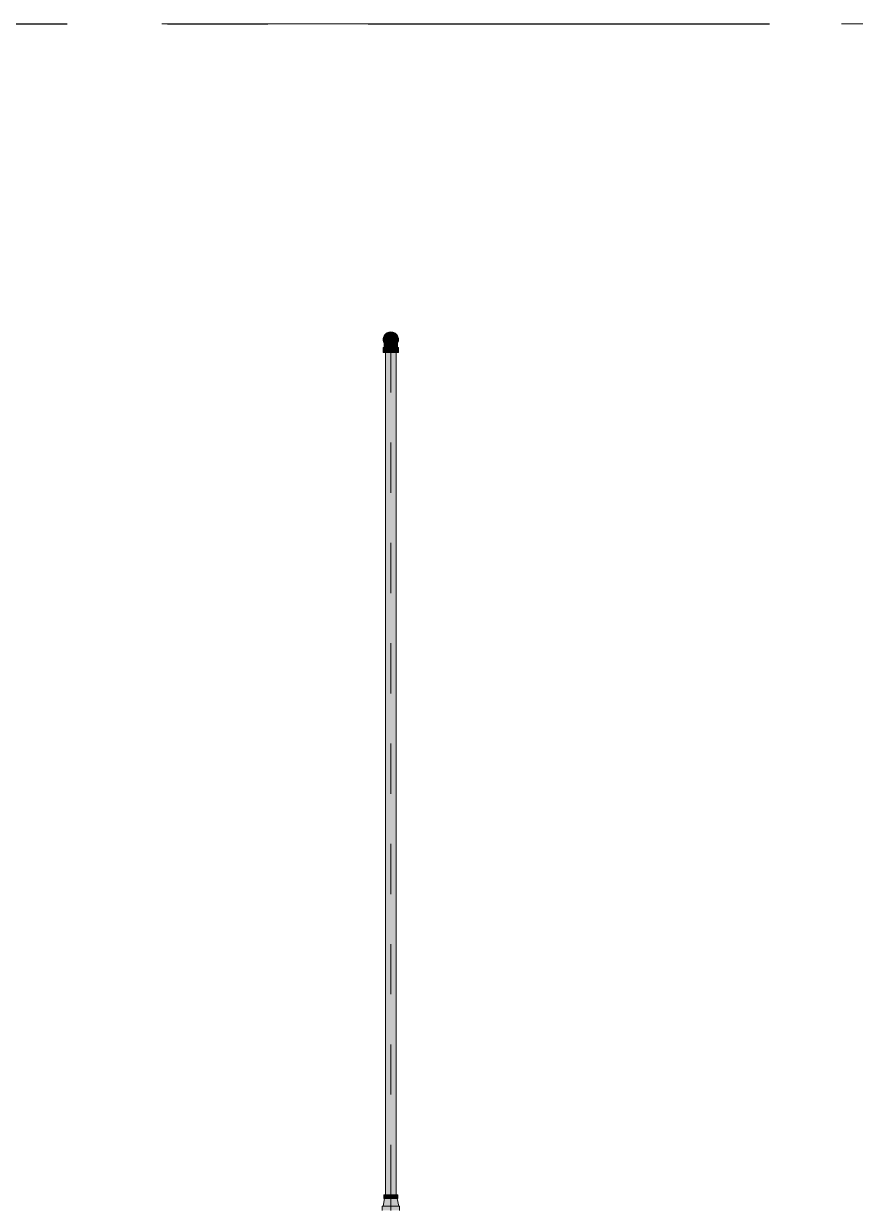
# Model space of a CAD drawing. Header units: millimetres. Extents: x -4000 to 187956, y -58990 to 162485.
# Drawn here: x 18088 to 20720, y 136700 to 140450 of the extents above; entities that cross this region are included whole.
import ezdxf

# ---------------------------------------------------------------- set-up
doc = ezdxf.new("R2010")
doc.units = ezdxf.units.MM
for name, pattern in [('Dash 1_16_', [317.5, 158.75, -158.75]), ('Grid Line', [2222.5, 1270, -317.5, 317.5, -317.5]), ('Grid Line 12_5mm', [2150, 1250, -300, 300, -300])]:
    doc.linetypes.add(name, pattern=pattern)
for name, color, linetype, lineweight in [('F-SPRN', 3, 'Continuous', 9), ('P-PIPE', 3, 'Continuous', 9), ('P-PIPE-CNTR', 3, 'Continuous', 9), ('S-GRID', 1, 'Continuous', 30)]:
    doc.layers.add(name, color=color, linetype=linetype, lineweight=lineweight)

# ---------------------------------------------------------------- blocks, each defined once
blk = doc.blocks.new('CMF2_NHAXUONG_A_rvt-1-FFS - TANG 1')
at = {"layer": 'S-GRID', "linetype": 'Grid Line 12_5mm', "lineweight": 9}
blk.add_line((-824.3, 140450), (183641.1, 140450), dxfattribs=at)
blk = doc.blocks.new('Sprinkler_Up - DN20-V73-FFS - TANG 1')
at = {"layer": 'F-SPRN', "transparency": 33554534}
for points in [[(13, 0), (22.2, 0), (18, 13.1), (6.9, 21.2), (-6.9, 21.2), (-18, 13.1), (-22.2, 0), (-3.9, 0.7), (-1.7, 2.9), (-1.2, 3.5), (-0.6, 4), (0.6, 4), (1.2, 3.5), (1.7, 2.9), (4.6, 0)], [(6.9, -21.2), (18, -13.1), (22.2, 0), (3.9, -0.7), (1.7, -2.9), (1.2, -3.5), (0.6, -4), (-0.6, -4), (-1.2, -3.5), (-1.7, -2.9), (-4.6, 0), (-22.2, 0), (-18, -13.1), (-6.9, -21.2), (3.4, -21.2)], [(0, -16.7), (4.3, -16.1), (11.8, -11.8), (16.1, -4.3), (16.1, 4.3), (11.8, 11.8), (8.3, 14.4), (0, 16.7), (-4.3, 16.1), (-11.8, 11.8), (-16.1, 4.3), (-16.1, -4.3), (-11.8, -11.8), (-8.3, -14.4)], [(0, -15.6), (7.8, -13.5), (13.5, -7.8), (15.1, -4), (15.1, 4), (13, 8.3), (7.8, 13.5), (0, 15.6), (-7.8, 13.5), (-11, 11), (-15.1, 4), (-15.1, -4), (-11, -11), (-7.8, -13.5)], [(-10.9, -5.5), (-10.9, 5.4), (-14.5, 5.4), (-14.5, -5.5)], [(-7.7, -5.5), (-7.7, 5.4), (-10.9, 5.4), (-10.9, -5.5)], [(0, -5.5), (0, 5.4), (-7.7, 5.4), (-7.7, -5.5)], [(0, 0), (5.7, 0), (2.9, 4.9), (-2.9, 4.9), (-5.7, 0)], [(2.9, -4.9), (5.7, 0), (-5.7, 0), (-2.9, -4.9)], [(0, 0), (4.6, 0), (0, 4.6), (-4.6, 0)], [(0, -4.6), (4.6, 0), (-4.6, 0)], [(0, -2.6), (1.3, 0), (-1.8, 0)], [(-1.3, 0), (1.8, 0), (0, 2.6)], [(7.7, -5.5), (7.7, 5.4), (0, 5.4), (0, -5.5)], [(10.9, -5.5), (10.9, 5.4), (7.7, 5.4), (7.7, -5.5)], [(10.9, -5.5), (14.5, -5.5), (14.5, 5.4), (10.9, 5.4)]]:
    blk.add_hatch(color=1, dxfattribs=at).paths.add_polyline_path(points)
at = {"layer": 'F-SPRN', "color": 1}
for p, q in [((-11.5, 5.4), (-14.5, 5.4)), ((-14.5, 5.4), (-11.3, 5.4)), ((-14.5, 5.4), (-14.5, 3.7)), ((-14.5, 3.3), (-14.5, 0)), ((-11.5, 5.4), (-11.5, 4)), ((-10.9, 1.9), (-10.9, 3.6)), ((-10.8, 5.4), (-8, 5.4)), ((-8.1, 5.4), (-10.8, 5.4)), ((-8.1, 5.4), (-8.1, 2.8)), ((-8.1, 2.5), (-8.1, 0.7)), ((-7.7, 4.8), (-7.7, 2.7)), ((-7.7, 4.8), (-7.7, 2.7)), ((-7.7, 2.1), (-7.7, 0.5)), ((-7.7, 2.1), (-7.7, 0.5)), ((-6.7, 5.4), (-4.7, 5.4)), ((-5.8, 3.8), (-5.8, 2.2)), ((-2.1, 0), (-2.1, 0)), ((-2.1, 0), (-2.1, -0.1)), ((0, 2.1), (-0.1, 2.1)), ((2.1, 0), (2.1, 0.1)), ((2.1, 0), (2.1, 0)), ((4.7, 5.4), (6.5, 5.4)), ((7.7, 5.4), (10.8, 5.4)), ((7.7, 5.2), (7.7, 2.7)), ((7.7, 5.2), (7.7, 2.7)), ((7.7, 2.3), (7.7, 0.5)), ((7.7, 2.3), (7.7, 0.5)), ((10.8, 5.4), (8.1, 5.4)), ((8.1, 5.4), (8.1, 2.8)), ((8.1, 2.5), (8.1, 0.4)), ((10.9, 5.4), (13, 5.4)), ((10.9, 3.6), (10.9, 0.2)), ((13, 5.4), (11.5, 5.4)), ((11.5, 5.4), (11.5, 4)), ((11.5, 3), (11.5, 0.2)), ((13.2, 5.4), (14.5, 5.4)), ((14.5, 5.4), (13.2, 5.4)), ((14.5, 5.4), (14.5, -5.5)), ((-14.5, -1.3), (-14.5, -3.7)), ((-11.1, -5.5), (-14.5, -5.5)), ((-14.5, -5.5), (-11.5, -5.5)), ((-10.9, -2.6), (-10.9, -1.3)), ((-10.8, -5.5), (-8.1, -5.5)), ((-7.8, -5.5), (-10.8, -5.5)), ((-8.1, -4.2), (-8.1, -5.5)), ((-7.7, -2.7), (-7.7, -4)), ((-7.7, -2.7), (-7.7, -4)), ((-7, -5.5), (-5.8, -5.5)), ((-4.8, -5.5), (-7, -5.5)), ((-5.8, -2.3), (-5.8, -3.8)), ((0, -2.1), (0.1, -2.1)), ((7, -5.5), (4.8, -5.5)), ((5.8, -2.2), (5.8, -3.8)), ((5.8, -5.5), (7, -5.5)), ((7.7, -0.5), (7.7, -2.3)), ((7.7, -0.5), (7.7, -2.3)), ((7.7, -2.7), (7.7, -5.4)), ((7.7, -2.7), (7.7, -5.4)), ((10.8, -5.5), (7.7, -5.5)), ((8.1, -0.4), (8.1, -2.5)), ((8.1, -2.8), (8.1, -5.5)), ((8.1, -5.5), (10.8, -5.5)), ((10.9, -0.2), (10.9, -3.6)), ((13, -5.5), (10.9, -5.5)), ((11.5, -0.2), (11.5, -3)), ((11.5, -4), (11.5, -5.5)), ((11.5, -5.5), (13, -5.5)), ((13.3, -5.5), (14.5, -5.5)), ((14.5, -5.5), (13.3, -5.5))]:
    blk.add_line(p, q, dxfattribs=at)
at = {"layer": 'F-SPRN', "color": 1, "flags": 128}
for points in [[(-0.6, 2), (-0.7, 2), (-0.8, 1.9), (-0.9, 1.9), (-0.9, 1.9), (-1, 1.8), (-1.1, 1.8), (-1.2, 1.7), (-1.2, 1.7), (-1.3, 1.6), (-1.4, 1.6), (-1.4, 1.5), (-1.5, 1.5), (-1.5, 1.4), (-1.6, 1.3), (-1.6, 1.3), (-1.7, 1.2), (-1.7, 1.1), (-1.8, 1.1), (-1.8, 1), (-1.9, 0.9), (-1.9, 0.8), (-1.9, 0.8), (-2, 0.7), (-2, 0.6), (-2, 0.5), (-2, 0.5), (-2, 0.4), (-2.1, 0.3), (-2.1, 0.2), (-2.1, 0.1), (-2.1, 0)], [(-0.5, 2), (-0.6, 2), (-0.6, 2)], [(-0.1, 2.1), (-0.1, 2.1), (-0.2, 2.1), (-0.3, 2.1), (-0.4, 2), (-0.5, 2)], [(2.1, 0.1), (2.1, 0.2), (2.1, 0.2), (2.1, 0.3), (2, 0.4), (2, 0.5), (2, 0.6), (2, 0.7), (1.9, 0.7), (1.9, 0.8), (1.9, 0.9), (1.8, 1), (1.8, 1), (1.8, 1.1), (1.7, 1.2), (1.7, 1.2), (1.6, 1.3), (1.6, 1.4), (1.5, 1.4), (1.4, 1.5), (1.4, 1.5), (1.3, 1.6), (1.3, 1.7), (1.2, 1.7), (1.1, 1.7), (1.1, 1.8), (1, 1.8), (0.9, 1.9), (0.8, 1.9), (0.8, 1.9), (0.7, 2), (0.6, 2), (0.5, 2), (0.4, 2), (0.4, 2), (0.3, 2.1), (0.2, 2.1), (0.1, 2.1), (0, 2.1)], [(-2.1, -0.1), (-2.1, -0.2), (-2.1, -0.2), (-2.1, -0.3)], [(-2.1, -0.3), (-2, -0.4), (-2, -0.5), (-2, -0.6), (-2, -0.7), (-1.9, -0.7), (-1.9, -0.8), (-1.9, -0.9), (-1.8, -1), (-1.8, -1), (-1.8, -1.1), (-1.7, -1.2), (-1.7, -1.2), (-1.6, -1.3), (-1.6, -1.4), (-1.5, -1.4), (-1.4, -1.5), (-1.4, -1.5), (-1.3, -1.6), (-1.3, -1.7), (-1.2, -1.7), (-1.1, -1.7), (-1.1, -1.8), (-1, -1.8), (-0.9, -1.9), (-0.8, -1.9), (-0.8, -1.9), (-0.7, -2), (-0.6, -2), (-0.5, -2), (-0.4, -2), (-0.4, -2), (-0.3, -2.1), (-0.2, -2.1), (-0.1, -2.1), (0, -2.1)], [(0.1, -2.1), (0.1, -2.1), (0.2, -2.1), (0.3, -2.1), (0.4, -2), (0.5, -2), (0.6, -2), (0.6, -2), (0.7, -2), (0.8, -1.9), (0.9, -1.9), (0.9, -1.9), (1, -1.8), (1.1, -1.8), (1.2, -1.7), (1.2, -1.7), (1.3, -1.6), (1.4, -1.6), (1.4, -1.5), (1.5, -1.5), (1.5, -1.4), (1.6, -1.3), (1.6, -1.3), (1.7, -1.2), (1.7, -1.1), (1.8, -1.1), (1.8, -1), (1.9, -0.9), (1.9, -0.8), (1.9, -0.8), (2, -0.7), (2, -0.6), (2, -0.5), (2, -0.5), (2, -0.4), (2.1, -0.3), (2.1, -0.2), (2.1, -0.1), (2.1, 0)]]:
    blk.add_lwpolyline(points, dxfattribs=at)
at = {"layer": 'F-SPRN', "color": 1}
for radius, start, end in [(22.2, 360, 180), (21.9, 165.6773, 179.2615), (21.9, 144.7698, 162.401), (21.9, 126.6942, 143.2701), (16.7, 167.6802, 180), (16.7, 167.6802, 180), (16.7, 157.6142, 164.9693), (16.7, 157.6142, 164.9693), (15.6, 166.4265, 180), (15.6, 166.4265, 180), (15.6, 156.3845, 165), (15.6, 156.3845, 165), (16.7, 136.7213, 149.931), (16.7, 136.7213, 149.931), (15.6, 150.9409, 156.0102), (15.6, 150.9409, 156.0102), (15.6, 138.4214, 150), (15.6, 138.4214, 150), (21.9, 108.2621, 125.7507), (16.7, 121.4181, 130.5751), (16.7, 121.4181, 130.5751), (15.6, 120.5262, 133.2078), (15.6, 120.5262, 133.2078), (16.7, 106.5995, 120), (16.7, 106.5995, 120), (15.6, 114.4363, 119.9813), (15.6, 114.4363, 119.9813), (21.9, 99.348, 107.901), (4.63, 155.7832, 180), (4.63, 155.7832, 180), (16.7, 96.4143, 105), (16.7, 96.4143, 105), (4.63, 109.0192, 138.2703), (4.63, 109.0192, 138.2703), (21.9, 90.145, 98.8503), (15.6, 95.5762, 100.6843), (15.6, 95.5762, 100.6843), (2.56, 109.0192, 168.8278), (2.56, 109.0192, 168.8278), (2.04, 109.0192, 180), (16.7, 83.0684, 90), (16.7, 83.0684, 90), (4.63, 17.9592, 90), (4.63, 17.9592, 90), (3.81, 57.0577, 90), (2.56, 14.5599, 90), (2.56, 14.5599, 90), (2.04, 10.4703, 90), (21.9, 72.5583, 89.4624), (15.6, 75.573, 80.5892), (15.6, 75.573, 80.5892), (3.81, 16.1605, 43.8358), (15.6, 67.5614, 74.5481), (15.6, 67.5614, 74.5481), (16.7, 60, 75), (16.7, 60, 75), (15.6, 60.0187, 65.5637), (15.6, 60.0187, 65.5637), (21.9, 54.2493, 71.7379), (15.6, 46.7922, 60), (15.6, 46.7922, 60), (16.7, 49.4249, 58.5819), (16.7, 49.4249, 58.5819), (15.6, 30, 41.5786), (15.6, 33.2365, 41.5786), (16.7, 30, 38.2559), (16.7, 30, 38.2559), (15.6, 30, 33.2365), (21.9, 36.7299, 51.5887), (15.6, 23.6155, 29.5646), (15.6, 15, 29.5646), (15.6, 15, 20.3861), (16.7, 15, 24.6121), (16.7, 15, 24.6121), (15.6, 360, 13.6618), (15.6, 0, 13.6618), (16.7, 360, 12.3198), (16.7, 0, 12.3198), (21.9, 15.1849, 35.2302), (21.9, 0.7385, 14.3227), (22.2, 180, 360), (21.9, 180.7385, 194.3227), (21.9, 195.1849, 215.2302), (21.9, 216.7299, 233.3058), (16.7, 180, 192.3198), (16.7, 180, 192.3198), (16.7, 195.0307, 204.6121), (16.7, 195.0307, 204.6121), (15.6, 181.9082, 193.6618), (15.6, 181.9082, 193.6618), (15.6, 197.3339, 209.5646), (15.6, 197.3339, 209.5646), (16.7, 210.069, 223.2787), (16.7, 210.069, 223.2787), (15.6, 212.5472, 221.5786), (15.6, 212.5472, 221.5786), (21.9, 234.2493, 251.7379), (16.7, 229.4249, 238.5819), (16.7, 229.4249, 238.5819), (15.6, 233.795, 240), (15.6, 233.795, 240), (16.7, 240, 255), (16.7, 240, 255), (15.6, 240.0187, 254.5481), (15.6, 240.0187, 254.5481), (21.9, 252.5583, 269.4624), (4.63, 197.9592, 0), (4.63, 197.9592, 270), (15.6, 255, 267.64), (15.6, 255, 267.64), (3.81, 196.1605, 360), (2.56, 191.1677, 0), (2.56, 191.1677, 360), (2.04, 190.4703, 0), (16.7, 263.0684, 270), (16.7, 263.0684, 270), (4.63, 270, 360), (21.9, 270.145, 278.8503), (15.6, 275.5762, 280.6843), (15.6, 275.5762, 280.6843), (16.7, 276.4143, 285), (16.7, 276.4143, 285), (21.9, 279.348, 287.901), (16.7, 286.5995, 300), (16.7, 286.5995, 300), (15.6, 294.4363, 299.9813), (15.6, 294.4363, 299.9813), (21.9, 288.2621, 305.7507), (15.6, 300, 313.2078), (15.6, 300, 313.2078), (16.7, 301.4181, 310.5751), (16.7, 301.4181, 310.5751), (15.6, 318.4214, 330), (15.6, 318.4214, 326.7635), (15.6, 326.7635, 330), (16.7, 321.7441, 330), (16.7, 321.7441, 330), (15.6, 330.4354, 345), (15.6, 330.4354, 336.3845), (21.9, 308.4113, 323.2701), (15.6, 339.6139, 345), (15.6, 346.3382, 360), (15.6, 346.3382, 360), (16.7, 335.3879, 345), (16.7, 335.3879, 345), (16.7, 347.6802, 360), (16.7, 347.6802, 360), (21.9, 324.7698, 344.8151), (21.9, 345.6773, 359.2615)]:
    blk.add_arc((0, 0), radius, start, end, dxfattribs=at)
blk = doc.blocks.new('Steel_Elbow_Threaded_HoaPhat - Standard-V74-FFS - TANG 1')
at = {"layer": 'P-PIPE', "lineweight": 13, "transparency": 33554534}
for points in [[(19250, 139426), (19256.2, 139426.8), (19263, 139429.9), (19267.1, 139433), (19270.9, 139438), (19273.3, 139443.8), (19274.1, 139450.1), (19273.3, 139456.3), (19270.9, 139462.1), (19267.1, 139467.1), (19262.1, 139471), (19256.2, 139473.4), (19250, 139474.2), (19243.8, 139473.4), (19237.9, 139471), (19233, 139467.1), (19229.1, 139462.1), (19226.7, 139456.3), (19225.9, 139450.1), (19226.7, 139443.8), (19229.1, 139438), (19233, 139433), (19237.9, 139429.2), (19243.8, 139426.8)], [(19233, 139409.5), (19250, 139409.5), (19250, 139424.7), (19225.9, 139424.7), (19226.7, 139409.5), (19229.1, 139409.5)], [(19274.1, 139409.5), (19273.3, 139424.7), (19250, 139424.7), (19250, 139409.5), (19273.3, 139409.5)]]:
    blk.add_hatch(color=1, dxfattribs=at).paths.add_polyline_path(points)
h = blk.add_hatch(color=1, dxfattribs=at)
h.paths.add_polyline_path([(19233.1, 139434.9), (19230.5, 139439.5), (19231.4, 139435.6)])
h.paths.add_polyline_path([(19230.4, 139424.7), (19250, 139424.7), (19250, 139428.9), (19242.8, 139430.2), (19244.1, 139428.3), (19236.6, 139433), (19232.6, 139437.1), (19233.8, 139431.9), (19231.4, 139435.6), (19229.1, 139441.6), (19229.4, 139433), (19230.5, 139433.3), (19230.6, 139429.2), (19229.3, 139428.9)])
h = blk.add_hatch(color=1, dxfattribs=at)
h.paths.add_polyline_path([(19257.2, 139430.2), (19259.7, 139430.2), (19255.9, 139428.3)])
h.paths.add_polyline_path([(19250, 139424.7), (19268.3, 139424.7), (19269.7, 139428.5), (19269.9, 139435.9), (19270.2, 139440), (19268.8, 139439.5), (19262.8, 139432.6), (19257.2, 139430.2), (19250, 139428.9), (19250, 139427.7)])
h.paths.add_polyline_path([(19265.7, 139433.4), (19266.1, 139435.6), (19268.2, 139436.4)])
at = {"layer": 'P-PIPE', "color": 20, "lineweight": 13}
for p, q in [((19229, 139452.6), (19229.1, 139453.5)), ((19229.5, 139455.1), (19229.7, 139455.9)), ((19233, 139462.7), (19233.6, 139463.4)), ((19234.7, 139464.7), (19235.3, 139465.3)), ((19236.5, 139466.4), (19237.2, 139466.9)), ((19237.2, 139466.9), (19237.9, 139467.4)), ((19239.3, 139468.3), (19240, 139468.7)), ((19241.6, 139469.5), (19242.3, 139469.8)), ((19242.3, 139469.8), (19243.1, 139470.1)), ((19249.8, 139471.2), (19250, 139471.2)), ((19252.5, 139471.1), (19253.4, 139471)), ((19261.2, 139468), (19261.9, 139467.5)), ((19264.6, 139465.4), (19265.2, 139464.8)), ((19266.3, 139463.6), (19266.8, 139462.9)), ((19266.8, 139462.9), (19267.3, 139462.2)), ((19267.3, 139462.2), (19267.8, 139461.5)), ((19267.8, 139461.5), (19268.2, 139460.8)), ((19268.2, 139460.8), (19268.7, 139460.1)), ((19268.7, 139460.1), (19269, 139459.3)), ((19269, 139459.3), (19269.4, 139458.5)), ((19270.3, 139456.2), (19270.5, 139455.3)), ((19270.8, 139453.7), (19271, 139452.8)), ((19225.9, 139424.7), (19225.9, 139409.5)), ((19226.7, 139424.7), (19225.9, 139424.7)), ((19250, 139424.7), (19225.9, 139424.7)), ((19229.1, 139424.7), (19226.7, 139424.7)), ((19228.9, 139450.1), (19228.9, 139450.1)), ((19228.9, 139442.9), (19228.9, 139443.6)), ((19228.9, 139442.2), (19228.9, 139442.9)), ((19228.9, 139441.4), (19228.9, 139442.2)), ((19228.9, 139439), (19228.9, 139439.8)), ((19228.9, 139438.2), (19228.9, 139439)), ((19228.9, 139424.7), (19229.2, 139424.7)), ((19228.9, 139424.7), (19230.1, 139424.7)), ((19230.3, 139424.7), (19229.1, 139424.7)), ((19229.2, 139424.7), (19231.7, 139424.7)), ((19230.1, 139424.7), (19231.7, 139424.7)), ((19233, 139424.7), (19230.3, 139424.7)), ((19231.7, 139424.7), (19232.8, 139424.7)), ((19231.7, 139424.7), (19236.4, 139424.7)), ((19233.8, 139424.7), (19236.4, 139424.7)), ((19242.7, 139424.7), (19234, 139424.7)), ((19236.4, 139424.7), (19242.8, 139424.7)), ((19236.4, 139424.7), (19242.8, 139424.7)), ((19243.7, 139424.7), (19250, 139424.7)), ((19243.7, 139424.7), (19250, 139424.7)), ((19250, 139424.7), (19243.8, 139424.7)), ((19256.2, 139424.7), (19250, 139424.7)), ((19274.1, 139424.7), (19250, 139424.7)), ((19250, 139424.7), (19256.3, 139424.7)), ((19250, 139424.7), (19256.3, 139424.7)), ((19257.2, 139424.7), (19262.2, 139424.7)), ((19257.2, 139424.7), (19262.2, 139424.7)), ((19263.1, 139424.7), (19257.3, 139424.7)), ((19263, 139424.7), (19263.6, 139424.7)), ((19263, 139424.7), (19263.6, 139424.7)), ((19263.6, 139424.7), (19266.2, 139424.7)), ((19263.6, 139424.7), (19268.3, 139424.7)), ((19266, 139424.7), (19263.7, 139424.7)), ((19268.5, 139424.7), (19267.1, 139424.7)), ((19267.2, 139424.7), (19268.3, 139424.7)), ((19268.3, 139424.7), (19271.2, 139424.7)), ((19268.3, 139424.7), (19271.2, 139424.7)), ((19270.9, 139424.7), (19268.5, 139424.7)), ((19273.3, 139424.7), (19270.9, 139424.7)), ((19271.1, 139451.2), (19271.2, 139450.3)), ((19271.2, 139450.3), (19271.2, 139450.1)), ((19271.2, 139450.1), (19271.2, 139450.1)), ((19271.2, 139445.1), (19271.2, 139444.4)), ((19271.2, 139444.4), (19271.2, 139443.8)), ((19271.2, 139443.8), (19271.2, 139443.1)), ((19271.2, 139443.1), (19271.2, 139442.4)), ((19271.2, 139439.2), (19271.2, 139438.4)), ((19274.1, 139424.7), (19273.3, 139424.7)), ((19274.1, 139409.5), (19274.1, 139424.7)), ((19225.9, 139409.5), (19229.1, 139409.5)), ((19225.9, 139409.5), (19250, 139409.5)), ((19229.1, 139409.5), (19233, 139409.5)), ((19233.8, 139409.5), (19237.9, 139409.5)), ((19238.2, 139409.5), (19250, 139409.5)), ((19250, 139409.5), (19261.8, 139409.5)), ((19250, 139409.5), (19274.1, 139409.5)), ((19262.1, 139409.5), (19266.2, 139409.5)), ((19267.1, 139409.5), (19270.9, 139409.5)), ((19270.9, 139409.5), (19274.1, 139409.5))]:
    blk.add_line(p, q, dxfattribs=at)
at = {"layer": 'P-PIPE', "color": 20, "lineweight": 13, "flags": 128}
for points in [[(19229.1, 139453.5), (19229.3, 139454.3), (19229.5, 139455.1)], [(19229.7, 139455.9), (19229.9, 139456.7), (19230.2, 139457.5), (19230.5, 139458.3), (19230.9, 139459.1), (19231.2, 139459.9)], [(19231.2, 139459.9), (19231.6, 139460.6), (19232.1, 139461.3)], [(19232.1, 139461.3), (19232.5, 139462), (19233, 139462.7)], [(19233.6, 139463.4), (19234.1, 139464), (19234.7, 139464.7)], [(19235.3, 139465.3), (19235.9, 139465.8), (19236.5, 139466.4)], [(19237.9, 139467.4), (19238.6, 139467.9), (19239.3, 139468.3)], [(19240, 139468.7), (19240.8, 139469.1), (19241.6, 139469.5)], [(19243.1, 139470.1), (19243.9, 139470.3), (19244.8, 139470.6)], [(19244.8, 139470.6), (19245.6, 139470.8), (19246.4, 139470.9)], [(19246.4, 139470.9), (19247.2, 139471.1), (19248.1, 139471.1)], [(19248.1, 139471.1), (19248.9, 139471.2), (19249.8, 139471.2)], [(19250, 139471.2), (19250.8, 139471.2), (19251.7, 139471.2), (19252.5, 139471.1)], [(19253.4, 139471), (19254.2, 139470.8), (19255, 139470.6)], [(19255, 139470.6), (19255.8, 139470.4), (19256.7, 139470.2)], [(19256.7, 139470.2), (19257.5, 139469.9), (19258.2, 139469.6), (19259, 139469.2), (19259.8, 139468.8)], [(19259.8, 139468.8), (19260.5, 139468.4), (19261.2, 139468)], [(19261.9, 139467.5), (19262.6, 139467.1), (19263.3, 139466.5)], [(19263.3, 139466.5), (19263.9, 139466), (19264.6, 139465.4)], [(19265.2, 139464.8), (19265.8, 139464.2), (19266.3, 139463.6)], [(19269.4, 139458.5), (19269.7, 139457.8), (19270, 139457), (19270.3, 139456.2)], [(19270.5, 139455.3), (19270.7, 139454.5), (19270.8, 139453.7)], [(19228.9, 139450.1), (19228.9, 139450.9), (19228.9, 139451.8), (19229, 139452.6)], [(19228.9, 139449.7), (19228.9, 139449.9), (19228.9, 139450), (19228.9, 139450.1)], [(19228.9, 139449.3), (19228.9, 139449.5), (19228.9, 139449.7)], [(19228.9, 139448.4), (19228.9, 139448.7), (19228.9, 139449), (19228.9, 139449.3)], [(19228.9, 139447.5), (19228.9, 139448), (19228.9, 139448.4)], [(19228.9, 139446.1), (19228.9, 139446.6), (19228.9, 139447.1), (19228.9, 139447.5)], [(19228.9, 139444.9), (19228.9, 139445.5), (19228.9, 139446.1)], [(19228.9, 139443.6), (19228.9, 139444.3), (19228.9, 139444.9)], [(19228.9, 139439.8), (19228.9, 139440.6), (19228.9, 139441.4)], [(19228.9, 139424.7), (19228.9, 139425.7), (19228.9, 139426.7), (19228.9, 139427.7), (19228.9, 139428.7), (19228.9, 139429.7), (19228.9, 139430.7), (19228.9, 139431.7), (19228.9, 139432.7), (19228.9, 139433.6), (19228.9, 139434.6), (19228.9, 139435.5), (19228.9, 139436.4), (19228.9, 139437.3), (19228.9, 139438.2)], [(19271, 139452.8), (19271.1, 139452), (19271.1, 139451.2)], [(19271.2, 139450.1), (19271.2, 139450), (19271.2, 139449.9), (19271.2, 139449.8), (19271.2, 139449.6)], [(19271.2, 139449.6), (19271.2, 139449.4), (19271.2, 139449.1)], [(19271.2, 139449.1), (19271.2, 139448.8), (19271.2, 139448.5), (19271.2, 139448.1)], [(19271.2, 139448.1), (19271.2, 139447.7), (19271.2, 139447.2)], [(19271.2, 139447.2), (19271.2, 139446.7), (19271.2, 139446.2)], [(19271.2, 139446.2), (19271.2, 139445.6), (19271.2, 139445.1)], [(19271.2, 139442.4), (19271.2, 139441.6), (19271.2, 139440.9)], [(19271.2, 139440.9), (19271.2, 139440.1), (19271.2, 139439.2)], [(19271.2, 139438.4), (19271.2, 139437.5), (19271.2, 139436.6), (19271.2, 139435.7), (19271.2, 139434.8), (19271.2, 139433.9), (19271.2, 139432.9), (19271.2, 139432), (19271.2, 139431), (19271.2, 139430), (19271.2, 139429), (19271.2, 139428), (19271.2, 139427), (19271.2, 139426), (19271.2, 139424.9), (19271.2, 139424.7)]]:
    blk.add_lwpolyline(points, dxfattribs=at)
at = {"layer": 'P-PIPE', "color": 20, "lineweight": 13}
for radius, start, end in [(24.1, 90, 270), (24.1, 165, 195), (24.1, 150, 164.8633), (24.1, 164.8633, 165), (24.1, 135, 150), (21.1, 165.7343, 170), (21.1, 154.6252, 162.3991), (21.1, 150.0026, 154.1966), (24.1, 120, 135), (21.1, 130, 141.5729), (24.1, 105, 120), (21.1, 112.9314, 123.6981), (24.1, 90, 105), (21.1, 99.9303, 104.963), (21.1, 91.1041, 98.9613), (24.1, 75, 90), (24.1, 270, 90), (21.1, 75.037, 90), (24.1, 30, 75), (21.1, 54.2198, 67.6765), (21.1, 50, 51.9479), (21.1, 38.4271, 50), (21.1, 25.3748, 29.9974), (21.1, 15.0455, 24.7351), (21.1, 10, 14.2657), (24.1, 0, 30), (24.1, 195, 210), (21.1, 172.2328, 178.0289), (21.1, 181.9562, 187.2796), (24.1, 210, 225), (21.1, 195.0335, 203.6422), (21.1, 205.3678, 209.9924), (21.1, 213.7408, 218.4146), (24.1, 225, 240), (21.1, 218.9512, 230), (21.1, 234.1976, 239.9895), (24.1, 240, 270), (21.1, 240.7988, 247.0623), (21.1, 255.0343, 270), (21.1, 270, 275.2662), (24.1, 270, 285), (21.1, 279.9464, 284.9657), (24.1, 285, 300), (21.1, 292.3295, 305.8024), (24.1, 300, 302.768), (21.1, 308.0731, 310), (24.1, 302.768, 315), (21.1, 310, 321.0488), (21.1, 321.5854, 326.2592), (24.1, 315, 0), (21.1, 330.0076, 334.6322), (21.1, 336.3578, 344.9665), (21.1, 345.7465, 350), (21.1, 1.9711, 7.7672), (21.1, 352.7204, 358.0438)]:
    blk.add_arc((19250, 139450.1), radius, start, end, dxfattribs=at)
blk = doc.blocks.new('Steel_Transition_Threaded_HoaPhat - Standard-V75-FFS - TANG 1')
at = {"layer": 'P-PIPE', "lineweight": 13, "transparency": 33554534}
h = blk.add_hatch(color=1, dxfattribs=at)
h.paths.add_polyline_path([(19250, 139427.6), (19255.8, 139428.4), (19263, 139431.9), (19265.9, 139434.2), (19269.5, 139438.8), (19271.7, 139444.3), (19272.5, 139450.1), (19271.7, 139455.9), (19269.5, 139461.3), (19263, 139468.2), (19261.3, 139469.6), (19255.8, 139471.8), (19250, 139472.6), (19244.2, 139471.8), (19238.8, 139469.6), (19234.1, 139466), (19230.5, 139461.3), (19228.3, 139455.9), (19227.5, 139450.1), (19228.3, 139444.3), (19230.5, 139438.8), (19234.1, 139434.2), (19238.8, 139430.6), (19244.2, 139428.4)])
h.paths.add_polyline_path([(19250, 139430), (19244.8, 139430.7), (19240, 139432.7), (19235.8, 139435.9), (19232.6, 139440), (19230.6, 139444.9), (19229.9, 139450.1), (19231, 139456.4), (19232.6, 139460.1), (19235.8, 139464.3), (19240, 139467.5), (19244.8, 139469.5), (19250, 139470.2), (19255.2, 139469.5), (19263, 139465.2), (19264.2, 139464.3), (19267.4, 139460.1), (19269.4, 139455.3), (19270.1, 139450.1), (19269.4, 139444.9), (19267.4, 139440), (19263, 139434.9), (19260.1, 139432.7), (19255.2, 139430.7)])
for points in [[(19250, 139430), (19250, 139433.7), (19241.8, 139435.9), (19235.8, 139441.9), (19233.6, 139450.1), (19235.8, 139458.3), (19241.8, 139464.3), (19250, 139466.5), (19250, 139470.2), (19244.8, 139469.5), (19240, 139467.5), (19235.8, 139464.3), (19231, 139456.4), (19230.6, 139455.3), (19229.9, 139450.1), (19230.6, 139444.9), (19232.6, 139440), (19235.8, 139435.9), (19240, 139432.7), (19244.8, 139430.7)], [(19250, 139431.6), (19254.8, 139432.2), (19259.3, 139434.1), (19263.1, 139437), (19266, 139440.8), (19267.9, 139445.3), (19268.5, 139450.1), (19267.9, 139454.9), (19266, 139459.3), (19263, 139463.2), (19259.3, 139466.1), (19254.8, 139468), (19250, 139468.6), (19245.2, 139468), (19240.8, 139466.1), (19236.9, 139463.2), (19232.8, 139456.4), (19232.1, 139454.9), (19231.5, 139450.1), (19232.1, 139445.3), (19234, 139440.8), (19236.9, 139437), (19240.8, 139434.1), (19245.2, 139432.2)], [(19250, 139430), (19255.2, 139430.7), (19263, 139434.9), (19264.2, 139435.9), (19267.4, 139440), (19269.4, 139444.9), (19270.1, 139450.1), (19269.4, 139455.3), (19267.4, 139460.1), (19263, 139465.2), (19260.1, 139467.5), (19255.2, 139469.5), (19250, 139470.2), (19250, 139466.5), (19258.2, 139464.3), (19264.2, 139458.3), (19266.4, 139450.1), (19264.2, 139441.9), (19258.2, 139435.9), (19250, 139433.7)]]:
    blk.add_hatch(color=1, dxfattribs=at).paths.add_polyline_path(points)
at = {"layer": 'P-PIPE', "color": 20, "lineweight": 13}
for radius, start, end in [(22.5, 90, 270), (22.5, 90, 270), (20.1, 166.0499, 180), (20.1, 161.6229, 165), (20.1, 150, 161.6229), (18.5, 166.5939, 193.4061), (18.5, 166.5939, 193.4061), (18.5, 159.9387, 165), (18.5, 159.9387, 165), (20.1, 128.8856, 148.1553), (16.4, 168.5467, 178.9063), (18.5, 136.4297, 150), (18.5, 136.4297, 150), (16.4, 158.0319, 163.506), (16.4, 143.5463, 150), (18.5, 123.4976, 133.2041), (18.5, 123.4976, 133.2041), (20.1, 109.6859, 125.0043), (16.4, 121.0738, 128.0319), (18.5, 106.819, 120), (18.5, 106.819, 120), (16.4, 115.1607, 120), (16.4, 107.4657, 111.9681), (20.1, 100.9975, 105), (18.5, 91.4353, 103.2046), (18.5, 91.4353, 103.2046), (16.4, 96.2132, 104.6042), (20.1, 90.5246, 98.5089), (22.5, 45, 90), (22.5, 270, 90), (18.5, 78.0986, 90), (18.5, 78.0986, 90), (22.5, 270, 15), (20.1, 75.0607, 87.9279), (18.5, 60, 75), (18.5, 60, 75), (16.4, 66.9681, 72.9388), (20.1, 54.9957, 75), (16.4, 50.4733, 56.6389), (18.5, 46.7959, 56.5024), (18.5, 46.7959, 56.5024), (18.5, 45, 45.4067), (18.5, 45, 45.4067), (20.1, 31.8447, 49.451), (16.4, 30, 37.0516), (18.5, 30, 43.5703), (18.5, 30, 43.5703), (22.5, 15, 45), (18.5, 15, 22.3768), (18.5, 15, 22.3768), (20.1, 17.2551, 30), (18.5, 346.5939, 13.4061), (18.5, 346.5939, 13.4061), (20.1, 346.0499, 13.9501), (20.1, 180, 193.9501), (20.1, 197.2551, 210), (18.5, 195, 202.3768), (18.5, 195, 202.3768), (20.1, 211.8447, 231.1144), (16.4, 184.8393, 191.4533), (18.5, 210, 223.5703), (18.5, 210, 223.5703), (16.4, 210.6635, 216.4537), (18.5, 226.7959, 236.5024), (18.5, 226.7959, 236.5024), (20.1, 234.9957, 255), (16.4, 230.4733, 236.6389), (18.5, 240, 255), (18.5, 240, 255), (16.4, 240, 246.5955), (16.4, 250.3629, 255), (20.1, 255.0607, 267.9279), (18.5, 258.0986, 270), (18.5, 258.0986, 270), (16.4, 264.1652, 268.506), (20.1, 270.5246, 278.5089), (18.5, 271.4353, 283.2046), (18.5, 271.4353, 283.2046), (16.4, 276.2132, 283.9063), (20.1, 280.9975, 285), (16.4, 287.4657, 291.9681), (18.5, 286.819, 300), (18.5, 286.819, 300), (16.4, 293.4045, 300), (20.1, 289.6859, 305.0043), (18.5, 303.4976, 313.2041), (18.5, 303.4976, 313.2041), (18.5, 314.5933, 315), (18.5, 314.5933, 315), (20.1, 310.549, 315), (18.5, 316.4297, 330), (18.5, 316.4297, 330), (20.1, 315, 328.1553), (16.4, 338.0319, 342.8691), (16.4, 353.5463, 8.0319), (18.5, 337.6232, 345), (18.5, 337.6232, 345), (20.1, 330, 342.7449)]:
    blk.add_arc((19250, 139450.1), radius, start, end, dxfattribs=at)

msp = doc.modelspace()

# ---------------------------------------------------------------- block references
at = {"lineweight": 5}
msp.add_blockref('CMF2_NHAXUONG_A_rvt-1-FFS - TANG 1', (0, 0), dxfattribs=at)

# ---------------------------------------------------------------- next in the draw order: hatches: boundary and pattern name
at = {"layer": 'P-PIPE', "transparency": 33554534}
for points in [[(19241.7, 139435.6), (19242.8, 139437.6), (19241.7, 139441.7), (19242.8, 139445.9), (19245.8, 139449), (19257.2, 139454.3), (19258.4, 139458.4), (19257.2, 139462.6), (19255.9, 139464.3), (19250, 139466.8), (19241.7, 139464.6), (19235.5, 139458.4), (19233.3, 139450.1), (19235.5, 139441.7), (19238.2, 139438.3)], [(19250, 139433.4), (19258.4, 139435.6), (19263, 139440.3), (19266.1, 139445.8), (19266.1, 139454.4), (19261.8, 139461.9), (19258.4, 139464.6), (19250, 139466.8), (19245.7, 139466.2), (19238.2, 139461.9), (19233.9, 139454.4), (19233.9, 139445.8), (19238.2, 139438.3), (19241.7, 139435.6)], [(19250, 136742.6), (19250, 139409.5), (19233.3, 139409.5), (19233.9, 136742.6), (19245.7, 136742.6)], [(19250, 136742.6), (19266.7, 136742.6), (19266.1, 139409.5), (19250, 139409.5), (19250, 136828.3)], [(19267.5, 136706.9), (19274.8, 136706.9), (19269.4, 136730.8), (19229.9, 136730.8), (19226.1, 136706.9), (19263, 136706.9)], [(19250, 136730.8), (19272.5, 136730.8), (19271.7, 136742.6), (19227.5, 136742.6), (19228.3, 136730.8), (19244.2, 136730.8)], [(19222.7, 136693.6), (19277.4, 136693.6), (19276.4, 136706.9), (19222.7, 136706.9)]]:
    msp.add_hatch(color=1, dxfattribs=at).paths.add_polyline_path(points)

# ---------------------------------------------------------------- next in the draw order: linework, layer by layer
at = {"layer": 'P-PIPE', "color": 20, "lineweight": 13}
for p, q in [((19233.3, 139409.5), (19233.3, 136742.6)), ((19237.9, 139409.5), (19233.3, 139409.5)), ((19261.8, 139409.5), (19238.2, 139409.5)), ((19266.7, 139409.5), (19263.1, 139409.5)), ((19266.7, 136742.6), (19266.7, 139409.5)), ((19229.9, 136730.8), (19225.2, 136706.9)), ((19227.5, 136742.6), (19227.5, 136730.8)), ((19233.2, 136742.6), (19227.5, 136742.6)), ((19272.5, 136742.6), (19227.5, 136742.6)), ((19227.5, 136730.8), (19272.5, 136730.8)), ((19227.5, 136730.8), (19229.8, 136730.8)), ((19230.6, 136730.8), (19244.2, 136730.8)), ((19233.3, 136742.6), (19233.9, 136742.6)), ((19234, 136742.6), (19238.2, 136742.6)), ((19238.1, 136742.6), (19234.1, 136742.6)), ((19238.7, 136742.6), (19261.3, 136742.6)), ((19261.3, 136742.6), (19238.8, 136742.6)), ((19244.8, 136730.8), (19255.2, 136730.8)), ((19255.8, 136730.8), (19269.4, 136730.8)), ((19261.8, 136742.6), (19266, 136742.6)), ((19265.9, 136742.6), (19261.9, 136742.6)), ((19266.1, 136742.6), (19266.7, 136742.6)), ((19272.5, 136742.6), (19266.8, 136742.6)), ((19274.8, 136706.9), (19270.1, 136730.8)), ((19270.2, 136730.8), (19272.5, 136730.8)), ((19272.5, 136730.8), (19272.5, 136742.6)), ((19222.7, 136706.9), (19222.7, 136693.6)), ((19225, 136706.9), (19222.7, 136706.9)), ((19277.4, 136706.9), (19222.7, 136706.9)), ((19242.9, 136706.9), (19226.3, 136706.9)), ((19256.4, 136706.9), (19243.6, 136706.9)), ((19262.5, 136706.9), (19257.1, 136706.9)), ((19273.7, 136706.9), (19263, 136706.9)), ((19277.4, 136706.9), (19275, 136706.9)), ((19277.4, 136693.6), (19277.4, 136706.9))]:
    msp.add_line(p, q, dxfattribs=at)
at = {"layer": 'P-PIPE', "color": 1}
for centre, radius, start, end in [((19250, 139450.1), 16.7, 157.579, 164.2722), ((19250, 139458.4), 8.35, 69.0027, 79.2369), ((19250, 139458.4), 8.35, 316.3183, 330), ((19250, 139458.4), 8.35, 20.1285, 29.0413), ((19250, 139458.4), 8.35, 8.0385, 17.9918), ((19250, 139458.4), 8.35, 352.2824, 1.6717), ((19250, 139450.1), 16.7, 46.0317, 57.203), ((19250, 139450.1), 16.7, 39.3092, 45.2846), ((19250, 139450.1), 16.7, 32.3031, 39.2955), ((19250, 139450.1), 16.7, 16.9375, 22.421), ((19250, 139450.1), 16.7, 170.1108, 177.203), ((19250, 139450.1), 16.7, 182.797, 189.8892), ((19250, 139450.1), 16.7, 190.2154, 195.2487), ((19250, 139450.1), 16.7, 231.8726, 237.203), ((19250, 139441.7), 8.35, 172.0327, 181.5407), ((19250, 139441.7), 8.35, 199.9004, 209.0413), ((19250, 139441.7), 8.35, 131.0366, 150), ((19250, 139441.7), 8.35, 226.6998, 237.8461), ((19250, 139441.7), 8.35, 115.6806, 125.5287), ((19250, 139441.7), 8.35, 100.6842, 114.0387), ((19250, 139441.7), 8.35, 249.0027, 259.2369), ((19250, 139450.1), 16.7, 264.6626, 273.5288), ((19250, 139441.7), 8.35, 90, 100.6842), ((19250, 139458.4), 8.35, 270, 280.6842), ((19250, 139450.1), 16.7, 308.1274, 313.9683), ((19250, 139450.1), 16.7, 314.7154, 320.6908), ((19250, 139450.1), 16.7, 337.2636, 343.0625), ((19250, 139450.1), 16.7, 4.3093, 9.8892)]:
    msp.add_arc(centre, radius, start, end, dxfattribs=at)
at = {"layer": 'P-PIPE-CNTR', "color": 1, "linetype": 'Dash 1_16_'}
for p, q in [((19250, 139472.6), (19250, 139475.1)), ((19250, 139471.2), (19250, 139472.6)), ((19250, 139468.6), (19250, 139470.2)), ((19250, 139463.6), (19250, 139465.2)), ((19250, 139459.8), (19250, 139462.6)), ((19250, 139456.4), (19250, 139459.1)), ((19250, 139452.6), (19250, 139454.3)), ((19225, 139450.1), (19227.5, 139450.1)), ((19227.8, 139450.1), (19231.5, 139450.1)), ((19231.5, 139450.1), (19233.3, 139450.1)), ((19236.9, 139450.1), (19240.4, 139450.1)), ((19240.4, 139450.1), (19242.3, 139450.1)), ((19245.4, 139450.1), (19247.6, 139450.1)), ((19248.7, 139450.1), (19250, 139450.1)), ((19250, 139450.1), (19250, 139452.1)), ((19250, 139448), (19250, 139450.1)), ((19250, 139450.1), (19251.3, 139450.1)), ((19250, 139445.9), (19250, 139447.5)), ((19250, 139441.1), (19250, 139444.6)), ((19250, 139438.1), (19250, 139440.4)), ((19250, 139435), (19250, 139436.5)), ((19250, 139432.2), (19250, 139433.4)), ((19250, 139430), (19250, 139431.6)), ((19250, 139427.6), (19250, 139428.9)), ((19250, 139425.1), (19250, 139427.6)), ((19251.8, 139450.1), (19254.6, 139450.1)), ((19255.7, 139450.1), (19263, 139450.1)), ((19266.4, 139450.1), (19268.5, 139450.1)), ((19268.5, 139450.1), (19272.2, 139450.1)), ((19272.5, 139450.1), (19275, 139450.1)), ((19250, 136742.6), (19250, 139409.5)), ((19250, 136742.6), (19250, 139409.5))]:
    msp.add_line(p, q, dxfattribs=at)
at = {"layer": 'P-PIPE-CNTR', "color": 20, "lineweight": 13}
for p, q in [((19250, 139449.5), (19250, 139450.1)), ((19250, 139447.7), (19250, 139449.2)), ((19250, 139442.6), (19250, 139446)), ((19250, 139441.4), (19250, 139442.6)), ((19250, 139438.8), (19250, 139440.8)), ((19250, 139435.7), (19250, 139437.2)), ((19250, 139432.9), (19250, 139434.1)), ((19250, 139430.5), (19250, 139432.2)), ((19250, 139428), (19250, 139429.4)), ((19250, 139426.1), (19250, 139427.9)), ((19250, 139424.7), (19250, 139426.1)), ((19250, 139409.5), (19250, 139424.7)), ((19250, 136693.6), (19250, 136742.6))]:
    msp.add_line(p, q, dxfattribs=at)
at = {"layer": 'S-GRID', "linetype": 'Grid Line'}
msp.add_line((-824.3, 140450), (183641.1, 140450), dxfattribs=at)

# ---------------------------------------------------------------- next in the draw order: block references
at = {"layer": 'F-SPRN', "color": 1}
msp.add_blockref('Sprinkler_Up - DN20-V73-FFS - TANG 1', (19250, 139450.1), dxfattribs=at)
at = {"layer": 'P-PIPE', "color": 20, "lineweight": 13}
for name in ['Steel_Elbow_Threaded_HoaPhat - Standard-V74-FFS - TANG 1', 'Steel_Transition_Threaded_HoaPhat - Standard-V75-FFS - TANG 1']:
    msp.add_blockref(name, (0, 0), dxfattribs=at)

doc.saveas('drawing.dxf')
